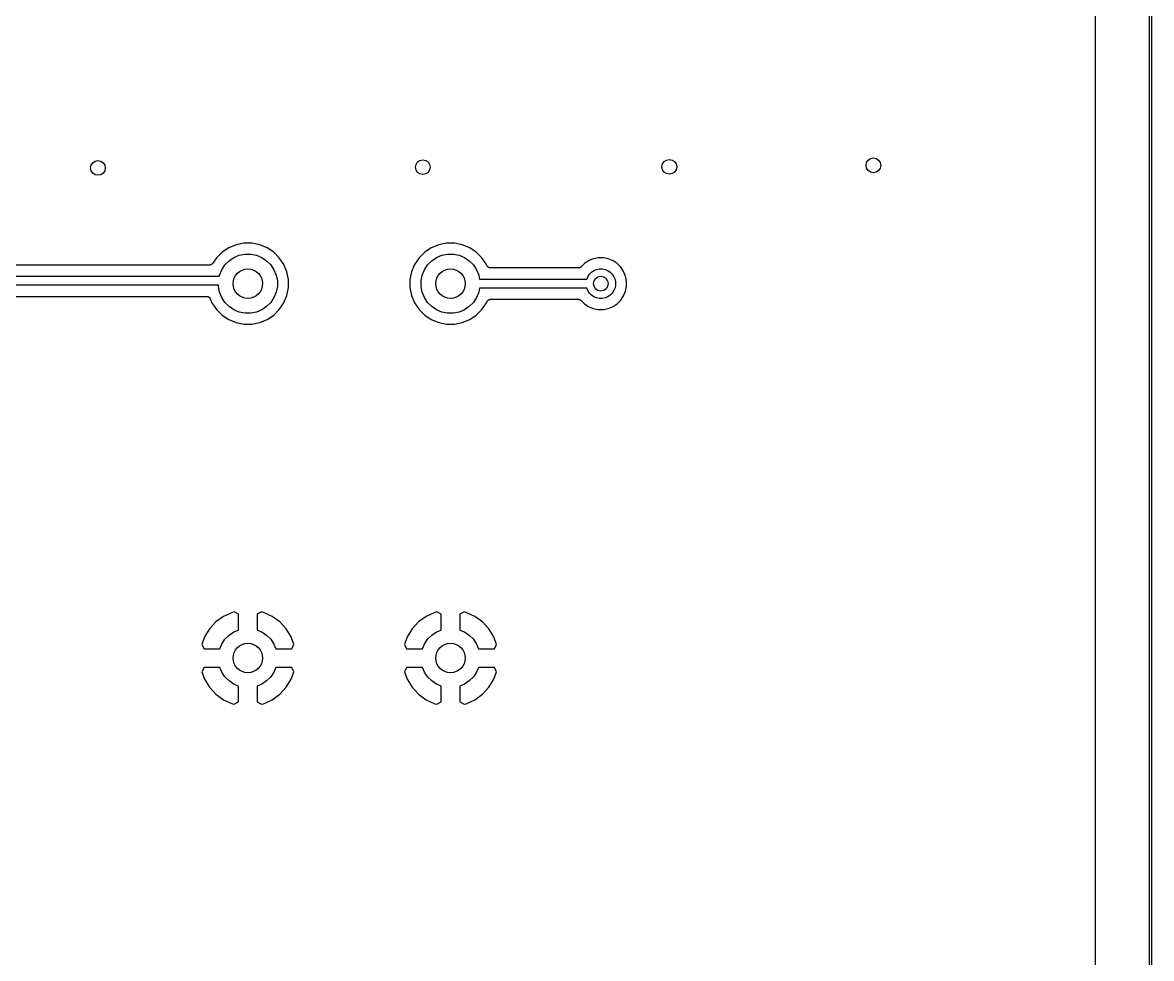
# Model space of a CAD drawing. Extents: x 13 to 148, y -136 to -18.
# Drawn here: x 116.89 to 147.53, y -78.31 to -52.92 of the extents above; entities that cross this region are included whole.
import ezdxf

# ---------------------------------------------------------------- set-up
doc = ezdxf.new("R2010")
doc.units = 0
doc.layers.add('BLACK', color=7, linetype='CONTINUOUS')

msp = doc.modelspace()

# ---------------------------------------------------------------- linework, layer by layer
at = {"layer": 'BLACK', "linetype": 'CONTINUOUS'}
for p, q in [((147.475, -133.999), (147.475, -20.0001)), ((147.525, -19.9988), (147.525, -134.001)), ((146, -23.4111), (146, -130.589)), ((122.479, -59.0252), (122.299, -59.1456)), ((122.679, -58.9423), (122.479, -59.0252)), ((122.892, -58.9), (122.679, -58.9423)), ((123.108, -58.9), (122.892, -58.9)), ((123.321, -58.9423), (123.108, -58.9)), ((123.521, -59.0252), (123.321, -58.9423)), ((123.701, -59.1456), (123.521, -59.0252)), ((127.979, -59.0252), (127.799, -59.1456)), ((128.179, -58.9423), (127.979, -59.0252)), ((128.392, -58.9), (128.179, -58.9423)), ((128.608, -58.9), (128.392, -58.9)), ((128.821, -58.9423), (128.608, -58.9)), ((129.021, -59.0252), (128.821, -58.9423)), ((129.201, -59.1456), (129.021, -59.0252)), ((122.146, -59.2988), (122.047, -59.4461)), ((122.299, -59.1456), (122.146, -59.2988)), ((122.379, -59.49), (122.49, -59.3786)), ((122.49, -59.3786), (122.621, -59.291)), ((122.621, -59.291), (122.767, -59.2307)), ((122.767, -59.2307), (122.921, -59.2)), ((122.921, -59.2), (123.079, -59.2)), ((123.079, -59.2), (123.233, -59.2307)), ((123.233, -59.2307), (123.379, -59.291)), ((123.379, -59.291), (123.51, -59.3786)), ((123.51, -59.3786), (123.621, -59.49)), ((123.854, -59.2988), (123.701, -59.1456)), ((123.975, -59.479), (123.854, -59.2988)), ((127.646, -59.2988), (127.525, -59.479)), ((127.799, -59.1456), (127.646, -59.2988)), ((127.879, -59.49), (127.99, -59.3786)), ((127.99, -59.3786), (128.121, -59.291)), ((128.121, -59.291), (128.267, -59.2307)), ((128.267, -59.2307), (128.421, -59.2)), ((128.421, -59.2), (128.579, -59.2)), ((128.579, -59.2), (128.733, -59.2307)), ((128.733, -59.2307), (128.879, -59.291)), ((128.879, -59.291), (129.01, -59.3786)), ((129.01, -59.3786), (129.121, -59.49)), ((129.354, -59.2988), (129.201, -59.1456)), ((129.475, -59.479), (129.354, -59.2988)), ((132.248, -59.3797), (132.134, -59.4563)), ((132.376, -59.3269), (132.248, -59.3797)), ((132.511, -59.3), (132.376, -59.3269)), ((132.649, -59.3), (132.511, -59.3)), ((132.784, -59.3269), (132.649, -59.3)), ((132.912, -59.3797), (132.784, -59.3269)), ((133.026, -59.4563), (132.912, -59.3797)), ((121.956, -59.495), (113.953, -59.495)), ((121.966, -59.494), (121.956, -59.495)), ((121.976, -59.4931), (121.966, -59.494)), ((121.977, -59.493), (121.976, -59.4931)), ((121.987, -59.4899), (121.977, -59.4929)), ((121.977, -59.4929), (121.977, -59.493)), ((121.997, -59.4871), (121.987, -59.4899)), ((121.998, -59.4867), (121.997, -59.4869)), ((121.997, -59.4869), (121.997, -59.4871)), ((122.007, -59.4819), (121.998, -59.4867)), ((122.016, -59.4772), (122.007, -59.4819)), ((122.017, -59.4766), (122.016, -59.4769)), ((122.016, -59.4769), (122.016, -59.4772)), ((122.024, -59.4702), (122.017, -59.4766)), ((122.032, -59.4638), (122.024, -59.4702)), ((122.033, -59.4634), (122.032, -59.4638)), ((122.04, -59.4552), (122.033, -59.4631)), ((122.033, -59.4631), (122.033, -59.4634)), ((122.046, -59.4474), (122.04, -59.4552)), ((122.047, -59.4465), (122.046, -59.4474)), ((122.047, -59.4461), (122.047, -59.4465)), ((122.047, -59.4465), (122.047, -59.4465)), ((122.047, -59.4465), (122.047, -59.4465)), ((122.231, -59.7666), (122.291, -59.6211)), ((122.291, -59.6211), (122.379, -59.49)), ((123.621, -59.49), (123.709, -59.6211)), ((123.709, -59.6211), (123.769, -59.7666)), ((124.058, -59.6791), (123.975, -59.479)), ((124.1, -59.8917), (124.058, -59.6791)), ((127.442, -59.6791), (127.4, -59.8917)), ((127.525, -59.479), (127.442, -59.6791)), ((127.731, -59.7666), (127.791, -59.6211)), ((127.791, -59.6211), (127.879, -59.49)), ((129.121, -59.49), (129.209, -59.6211)), ((129.209, -59.6211), (129.269, -59.7666)), ((129.486, -59.5071), (129.475, -59.479)), ((129.491, -59.5161), (129.486, -59.5071)), ((129.496, -59.5252), (129.491, -59.5161)), ((129.496, -59.5256), (129.496, -59.5252)), ((129.497, -59.526), (129.496, -59.5256)), ((129.503, -59.534), (129.497, -59.526)), ((129.509, -59.542), (129.503, -59.534)), ((129.51, -59.5423), (129.509, -59.542)), ((129.51, -59.5426), (129.51, -59.5423)), ((129.518, -59.5492), (129.51, -59.5426)), ((129.526, -59.5558), (129.518, -59.5492)), ((129.526, -59.556), (129.526, -59.5558)), ((129.527, -59.5563), (129.526, -59.556)), ((129.536, -59.5612), (129.527, -59.5563)), ((129.545, -59.5661), (129.536, -59.5612)), ((129.545, -59.5663), (129.545, -59.5661)), ((129.546, -59.5665), (129.545, -59.5663)), ((129.555, -59.5695), (129.546, -59.5665)), ((129.565, -59.5726), (129.555, -59.5695)), ((129.566, -59.5726), (129.565, -59.5726)), ((129.566, -59.5728), (129.566, -59.5726)), ((129.576, -59.5738), (129.566, -59.5728)), ((129.587, -59.575), (129.576, -59.5738)), ((129.588, -59.575), (129.587, -59.575)), ((129.587, -59.575), (129.587, -59.575)), ((131.969, -59.575), (129.588, -59.575)), ((129.588, -59.575), (129.588, -59.575)), ((129.588, -59.575), (129.588, -59.575)), ((131.98, -59.574), (131.969, -59.575)), ((131.99, -59.5731), (131.98, -59.574)), ((131.991, -59.5729), (131.99, -59.573)), ((131.99, -59.573), (131.99, -59.5731)), ((132.001, -59.57), (131.991, -59.5729)), ((132.01, -59.5671), (132.001, -59.57)), ((132.011, -59.5669), (132.01, -59.5671)), ((132.02, -59.5619), (132.011, -59.5667)), ((132.011, -59.5667), (132.011, -59.5669)), ((132.029, -59.5573), (132.02, -59.5619)), ((132.03, -59.5569), (132.029, -59.5573)), ((132.038, -59.5502), (132.03, -59.5566)), ((132.03, -59.5566), (132.03, -59.5569)), ((132.046, -59.5439), (132.038, -59.5502)), ((132.047, -59.5431), (132.046, -59.5439)), ((132.134, -59.4563), (132.047, -59.5428)), ((132.047, -59.5428), (132.047, -59.543)), ((132.047, -59.543), (132.047, -59.5431)), ((132.047, -59.5431), (132.047, -59.5431)), ((132.226, -59.8105), (132.269, -59.745)), ((132.269, -59.745), (132.325, -59.6893)), ((132.325, -59.6893), (132.391, -59.6455)), ((132.391, -59.6455), (132.463, -59.6154)), ((132.463, -59.6154), (132.541, -59.6)), ((132.541, -59.6), (132.619, -59.6)), ((132.619, -59.6), (132.697, -59.6154)), ((132.697, -59.6154), (132.769, -59.6455)), ((132.769, -59.6455), (132.835, -59.6893)), ((132.835, -59.6893), (132.891, -59.745)), ((132.891, -59.745), (132.934, -59.8105)), ((133.124, -59.5538), (133.026, -59.4563)), ((133.2, -59.6684), (133.124, -59.5538)), ((133.253, -59.7958), (133.2, -59.6684)), ((113.637, -59.795), (122.225, -59.795)), ((122.2, -60.045), (113.637, -60.045)), ((122.2, -60.0788), (122.2, -60.045)), ((122.225, -59.795), (122.231, -59.7666)), ((123.769, -59.7666), (123.8, -59.9212)), ((123.8, -59.9212), (123.8, -60.0788)), ((124.1, -60.1083), (124.1, -59.8917)), ((127.4, -59.8917), (127.4, -60.1083)), ((127.7, -59.9212), (127.731, -59.7666)), ((127.7, -60.0788), (127.7, -59.9212)), ((129.269, -59.7666), (129.291, -59.875)), ((129.291, -59.875), (132.199, -59.875)), ((132.199, -59.875), (132.226, -59.8105)), ((132.934, -59.8105), (132.965, -59.8833)), ((132.965, -59.8833), (132.98, -59.9606)), ((132.98, -60.0394), (132.965, -60.1167)), ((132.98, -59.9606), (132.98, -60.0394)), ((133.28, -59.9311), (133.253, -59.7958)), ((133.28, -60.0689), (133.28, -59.9311)), ((113.953, -60.345), (121.879, -60.345)), ((121.879, -60.345), (121.879, -60.345)), ((121.879, -60.345), (121.879, -60.345)), ((121.879, -60.345), (121.879, -60.345)), ((121.879, -60.345), (121.88, -60.345)), ((121.88, -60.345), (121.89, -60.3461)), ((121.89, -60.3461), (121.901, -60.3472)), ((121.901, -60.3472), (121.901, -60.3474)), ((121.901, -60.3474), (121.902, -60.3474)), ((121.902, -60.3474), (121.911, -60.3505)), ((121.911, -60.3505), (121.921, -60.3535)), ((121.921, -60.3535), (121.922, -60.3537)), ((121.922, -60.3537), (121.922, -60.3539)), ((121.922, -60.3539), (121.931, -60.3588)), ((121.931, -60.3588), (121.94, -60.3637)), ((122.231, -60.2334), (122.2, -60.0788)), ((122.291, -60.3789), (122.231, -60.2334)), ((123.769, -60.2334), (123.709, -60.3789)), ((123.8, -60.0788), (123.769, -60.2334)), ((123.975, -60.521), (124.058, -60.3209)), ((124.058, -60.3209), (124.1, -60.1083)), ((127.4, -60.1083), (127.442, -60.3209)), ((127.442, -60.3209), (127.525, -60.521)), ((127.731, -60.2334), (127.7, -60.0788)), ((127.791, -60.3789), (127.731, -60.2334)), ((129.269, -60.2334), (129.209, -60.3789)), ((129.291, -60.125), (129.269, -60.2334)), ((132.199, -60.125), (129.291, -60.125)), ((132.226, -60.1895), (132.199, -60.125)), ((132.269, -60.255), (132.226, -60.1895)), ((132.325, -60.3107), (132.269, -60.255)), ((132.391, -60.3545), (132.325, -60.3107)), ((132.463, -60.3846), (132.391, -60.3545)), ((132.769, -60.3545), (132.697, -60.3846)), ((132.835, -60.3107), (132.769, -60.3545)), ((132.891, -60.255), (132.835, -60.3107)), ((132.934, -60.1895), (132.891, -60.255)), ((132.965, -60.1167), (132.934, -60.1895)), ((133.124, -60.4462), (133.2, -60.3316)), ((133.2, -60.3316), (133.253, -60.2042)), ((133.253, -60.2042), (133.28, -60.0689)), ((121.94, -60.3637), (121.94, -60.364)), ((121.94, -60.364), (121.941, -60.3642)), ((121.941, -60.3642), (121.949, -60.3708)), ((121.949, -60.3708), (121.957, -60.3774)), ((121.957, -60.3774), (121.957, -60.3777)), ((121.957, -60.3777), (121.957, -60.378)), ((121.957, -60.378), (121.964, -60.386)), ((121.964, -60.386), (121.97, -60.394)), ((121.97, -60.394), (121.971, -60.3944)), ((121.971, -60.3944), (121.971, -60.3948)), ((121.971, -60.3948), (121.976, -60.4038)), ((121.976, -60.4038), (121.98, -60.4129)), ((121.98, -60.4129), (122.025, -60.521)), ((122.025, -60.521), (122.146, -60.7012)), ((122.379, -60.51), (122.291, -60.3789)), ((122.49, -60.6214), (122.379, -60.51)), ((122.621, -60.709), (122.49, -60.6214)), ((123.51, -60.6214), (123.379, -60.709)), ((123.621, -60.51), (123.51, -60.6214)), ((123.709, -60.3789), (123.621, -60.51)), ((123.854, -60.7012), (123.975, -60.521)), ((127.525, -60.521), (127.646, -60.7012)), ((127.879, -60.51), (127.791, -60.3789)), ((127.99, -60.6214), (127.879, -60.51)), ((128.121, -60.709), (127.99, -60.6214)), ((129.01, -60.6214), (128.879, -60.709)), ((129.121, -60.51), (129.01, -60.6214)), ((129.209, -60.3789), (129.121, -60.51)), ((129.354, -60.7012), (129.475, -60.521)), ((129.475, -60.521), (129.486, -60.4929)), ((129.486, -60.4929), (129.487, -60.4924)), ((129.487, -60.4915), (129.492, -60.4825)), ((129.487, -60.4923), (129.487, -60.4915)), ((129.487, -60.4924), (129.487, -60.4923)), ((129.487, -60.4924), (129.487, -60.4924)), ((129.492, -60.4825), (129.497, -60.4735)), ((129.497, -60.4727), (129.504, -60.4649)), ((129.497, -60.4731), (129.497, -60.4727)), ((129.497, -60.4735), (129.497, -60.4731)), ((129.504, -60.4649), (129.511, -60.4569)), ((129.511, -60.4563), (129.519, -60.4499)), ((129.511, -60.4566), (129.511, -60.4563)), ((129.511, -60.4569), (129.511, -60.4566)), ((129.519, -60.4499), (129.527, -60.4434)), ((129.527, -60.4434), (129.528, -60.4432)), ((129.528, -60.4429), (129.537, -60.4381)), ((129.528, -60.4432), (129.528, -60.4429)), ((129.537, -60.4381), (129.546, -60.4333)), ((129.546, -60.4333), (129.547, -60.4332)), ((129.547, -60.4329), (129.557, -60.4301)), ((129.547, -60.4332), (129.547, -60.4329)), ((129.557, -60.4301), (129.567, -60.4271)), ((129.567, -60.427), (129.568, -60.4269)), ((129.567, -60.4271), (129.567, -60.427)), ((129.568, -60.4269), (129.578, -60.426)), ((129.578, -60.426), (129.588, -60.425)), ((129.588, -60.425), (131.969, -60.425)), ((131.969, -60.425), (131.97, -60.425)), ((131.97, -60.425), (131.97, -60.425)), ((131.97, -60.425), (131.97, -60.425)), ((131.97, -60.425), (131.971, -60.425)), ((131.971, -60.425), (131.981, -60.4261)), ((131.981, -60.4261), (131.991, -60.4272)), ((131.991, -60.4272), (131.992, -60.4273)), ((131.992, -60.4273), (131.992, -60.4274)), ((131.992, -60.4274), (132.002, -60.4305)), ((132.002, -60.4305), (132.012, -60.4334)), ((132.012, -60.4334), (132.012, -60.4337)), ((132.012, -60.4337), (132.013, -60.4339)), ((132.013, -60.4339), (132.022, -60.4388)), ((132.022, -60.4388), (132.031, -60.4436)), ((132.031, -60.4436), (132.031, -60.444)), ((132.031, -60.444), (132.032, -60.4442)), ((132.032, -60.4442), (132.039, -60.4508)), ((132.039, -60.4508), (132.047, -60.4572)), ((132.047, -60.4572), (132.134, -60.5437)), ((132.134, -60.5437), (132.248, -60.6203)), ((132.248, -60.6203), (132.376, -60.6731)), ((132.541, -60.4), (132.463, -60.3846)), ((132.619, -60.4), (132.541, -60.4)), ((132.697, -60.3846), (132.619, -60.4)), ((132.784, -60.6731), (132.912, -60.6203)), ((132.912, -60.6203), (133.026, -60.5437)), ((133.026, -60.5437), (133.124, -60.4462)), ((122.146, -60.7012), (122.299, -60.8544)), ((122.299, -60.8544), (122.479, -60.9748)), ((122.767, -60.7693), (122.621, -60.709)), ((122.921, -60.8), (122.767, -60.7693)), ((123.079, -60.8), (122.921, -60.8)), ((123.233, -60.7693), (123.079, -60.8)), ((123.379, -60.709), (123.233, -60.7693)), ((123.521, -60.9748), (123.701, -60.8544)), ((123.701, -60.8544), (123.854, -60.7012)), ((127.646, -60.7012), (127.799, -60.8544)), ((127.799, -60.8544), (127.979, -60.9748)), ((128.267, -60.7693), (128.121, -60.709)), ((128.421, -60.8), (128.267, -60.7693)), ((128.579, -60.8), (128.421, -60.8)), ((128.733, -60.7693), (128.579, -60.8)), ((128.879, -60.709), (128.733, -60.7693)), ((129.021, -60.9748), (129.201, -60.8544)), ((129.201, -60.8544), (129.354, -60.7012)), ((132.376, -60.6731), (132.511, -60.7)), ((132.511, -60.7), (132.649, -60.7)), ((132.649, -60.7), (132.784, -60.6731)), ((122.479, -60.9748), (122.679, -61.0577)), ((122.679, -61.0577), (122.892, -61.1)), ((122.892, -61.1), (123.108, -61.1)), ((123.108, -61.1), (123.321, -61.0577)), ((123.321, -61.0577), (123.521, -60.9748)), ((127.979, -60.9748), (128.179, -61.0577)), ((128.179, -61.0577), (128.392, -61.1)), ((128.392, -61.1), (128.608, -61.1)), ((128.608, -61.1), (128.821, -61.0577)), ((128.821, -61.0577), (129.021, -60.9748)), ((122.579, -68.9217), (122.343, -69.0297)), ((122.626, -68.9076), (122.579, -68.9217)), ((122.746, -68.9711), (122.626, -68.9076)), ((123.374, -68.9076), (123.254, -68.9711)), ((123.421, -68.9217), (123.374, -68.9076)), ((123.657, -69.0297), (123.421, -68.9217)), ((128.079, -68.9217), (127.843, -69.0297)), ((128.126, -68.9076), (128.079, -68.9217)), ((128.246, -68.9711), (128.126, -68.9076)), ((128.874, -68.9076), (128.754, -68.9711)), ((128.921, -68.9217), (128.874, -68.9076)), ((129.157, -69.0297), (128.921, -68.9217)), ((122.135, -69.1796), (121.96, -69.3672)), ((122.343, -69.0297), (122.135, -69.1796)), ((122.746, -69.3993), (122.746, -68.9711)), ((123.254, -68.9711), (123.254, -69.3993)), ((123.865, -69.1796), (123.657, -69.0297)), ((124.04, -69.3672), (123.865, -69.1796)), ((127.635, -69.1796), (127.46, -69.3672)), ((127.843, -69.0297), (127.635, -69.1796)), ((128.246, -69.3993), (128.246, -68.9711)), ((128.754, -68.9711), (128.754, -69.3993)), ((129.365, -69.1796), (129.157, -69.0297)), ((129.54, -69.3672), (129.365, -69.1796)), ((121.96, -69.3672), (121.826, -69.5852)), ((122.379, -69.65), (122.49, -69.5386)), ((122.49, -69.5386), (122.621, -69.451)), ((122.621, -69.451), (122.746, -69.3993)), ((123.254, -69.3993), (123.379, -69.451)), ((123.379, -69.451), (123.51, -69.5386)), ((123.51, -69.5386), (123.621, -69.65)), ((124.174, -69.5852), (124.04, -69.3672)), ((127.46, -69.3672), (127.326, -69.5852)), ((127.879, -69.65), (127.99, -69.5386)), ((127.99, -69.5386), (128.121, -69.451)), ((128.121, -69.451), (128.246, -69.3993)), ((128.754, -69.3993), (128.879, -69.451)), ((128.879, -69.451), (129.01, -69.5386)), ((129.01, -69.5386), (129.121, -69.65)), ((129.674, -69.5852), (129.54, -69.3672)), ((121.826, -69.5852), (121.749, -69.7896)), ((121.749, -69.7896), (121.81, -69.906)), ((122.239, -69.906), (122.291, -69.7811)), ((122.291, -69.7811), (122.379, -69.65)), ((123.621, -69.65), (123.709, -69.7811)), ((123.709, -69.7811), (123.761, -69.906)), ((124.251, -69.7896), (124.174, -69.5852)), ((124.19, -69.906), (124.251, -69.7896)), ((127.326, -69.5852), (127.249, -69.7896)), ((127.249, -69.7896), (127.31, -69.906)), ((127.739, -69.906), (127.791, -69.7811)), ((127.791, -69.7811), (127.879, -69.65)), ((129.121, -69.65), (129.209, -69.7811)), ((129.209, -69.7811), (129.261, -69.906)), ((129.751, -69.7896), (129.674, -69.5852)), ((129.69, -69.906), (129.751, -69.7896)), ((121.81, -69.906), (122.239, -69.906)), ((123.761, -69.906), (124.19, -69.906)), ((127.31, -69.906), (127.739, -69.906)), ((129.261, -69.906), (129.69, -69.906)), ((121.81, -70.414), (121.749, -70.5304)), ((122.239, -70.414), (121.81, -70.414)), ((122.291, -70.5389), (122.239, -70.414)), ((123.761, -70.414), (123.709, -70.5389)), ((124.19, -70.414), (123.761, -70.414)), ((124.251, -70.5304), (124.19, -70.414)), ((127.31, -70.414), (127.249, -70.5304)), ((127.739, -70.414), (127.31, -70.414)), ((127.791, -70.5389), (127.739, -70.414)), ((129.261, -70.414), (129.209, -70.5389)), ((129.69, -70.414), (129.261, -70.414)), ((129.751, -70.5304), (129.69, -70.414)), ((121.749, -70.5304), (121.826, -70.7348)), ((121.826, -70.7348), (121.96, -70.9528)), ((122.379, -70.67), (122.291, -70.5389)), ((122.49, -70.7814), (122.379, -70.67)), ((123.621, -70.67), (123.51, -70.7814)), ((123.709, -70.5389), (123.621, -70.67)), ((124.04, -70.9528), (124.174, -70.7348)), ((124.174, -70.7348), (124.251, -70.5304)), ((127.249, -70.5304), (127.326, -70.7348)), ((127.326, -70.7348), (127.46, -70.9528)), ((127.879, -70.67), (127.791, -70.5389)), ((127.99, -70.7814), (127.879, -70.67)), ((129.121, -70.67), (129.01, -70.7814)), ((129.209, -70.5389), (129.121, -70.67)), ((129.54, -70.9528), (129.674, -70.7348)), ((129.674, -70.7348), (129.751, -70.5304)), ((121.96, -70.9528), (122.135, -71.1404)), ((122.621, -70.869), (122.49, -70.7814)), ((122.746, -70.9207), (122.621, -70.869)), ((122.746, -71.3489), (122.746, -70.9207)), ((123.379, -70.869), (123.254, -70.9207)), ((123.254, -70.9207), (123.254, -71.3489)), ((123.51, -70.7814), (123.379, -70.869)), ((123.865, -71.1404), (124.04, -70.9528)), ((127.46, -70.9528), (127.635, -71.1404)), ((128.121, -70.869), (127.99, -70.7814)), ((128.246, -70.9207), (128.121, -70.869)), ((128.246, -71.3489), (128.246, -70.9207)), ((128.879, -70.869), (128.754, -70.9207)), ((128.754, -70.9207), (128.754, -71.3489)), ((129.01, -70.7814), (128.879, -70.869)), ((129.365, -71.1404), (129.54, -70.9528)), ((122.135, -71.1404), (122.343, -71.2903)), ((122.343, -71.2903), (122.579, -71.3983)), ((122.626, -71.4124), (122.746, -71.3489)), ((123.254, -71.3489), (123.374, -71.4124)), ((123.421, -71.3983), (123.657, -71.2903)), ((123.657, -71.2903), (123.865, -71.1404)), ((127.635, -71.1404), (127.843, -71.2903)), ((127.843, -71.2903), (128.079, -71.3983)), ((128.126, -71.4124), (128.246, -71.3489)), ((128.754, -71.3489), (128.874, -71.4124)), ((128.921, -71.3983), (129.157, -71.2903)), ((129.157, -71.2903), (129.365, -71.1404)), ((122.579, -71.3983), (122.626, -71.4124)), ((123.374, -71.4124), (123.421, -71.3983)), ((128.079, -71.3983), (128.126, -71.4124)), ((128.874, -71.4124), (128.921, -71.3983))]:
    msp.add_line(p, q, dxfattribs=at)
at = {"layer": 'BLACK'}
for centre, radius in [((118.93, -56.86), 0.2), ((127.75, -56.84), 0.2), ((134.44, -56.83), 0.2), ((139.98, -56.79), 0.2), ((123, -60), 0.4), ((123, -60), 0.4), ((128.5, -60), 0.4), ((128.5, -60), 0.4), ((132.58, -60), 0.2), ((123, -70.16), 0.4), ((123, -70.16), 0.4), ((128.5, -70.16), 0.4), ((128.5, -70.16), 0.4)]:
    msp.add_circle(centre, radius, dxfattribs=at)

doc.saveas('drawing.dxf')
